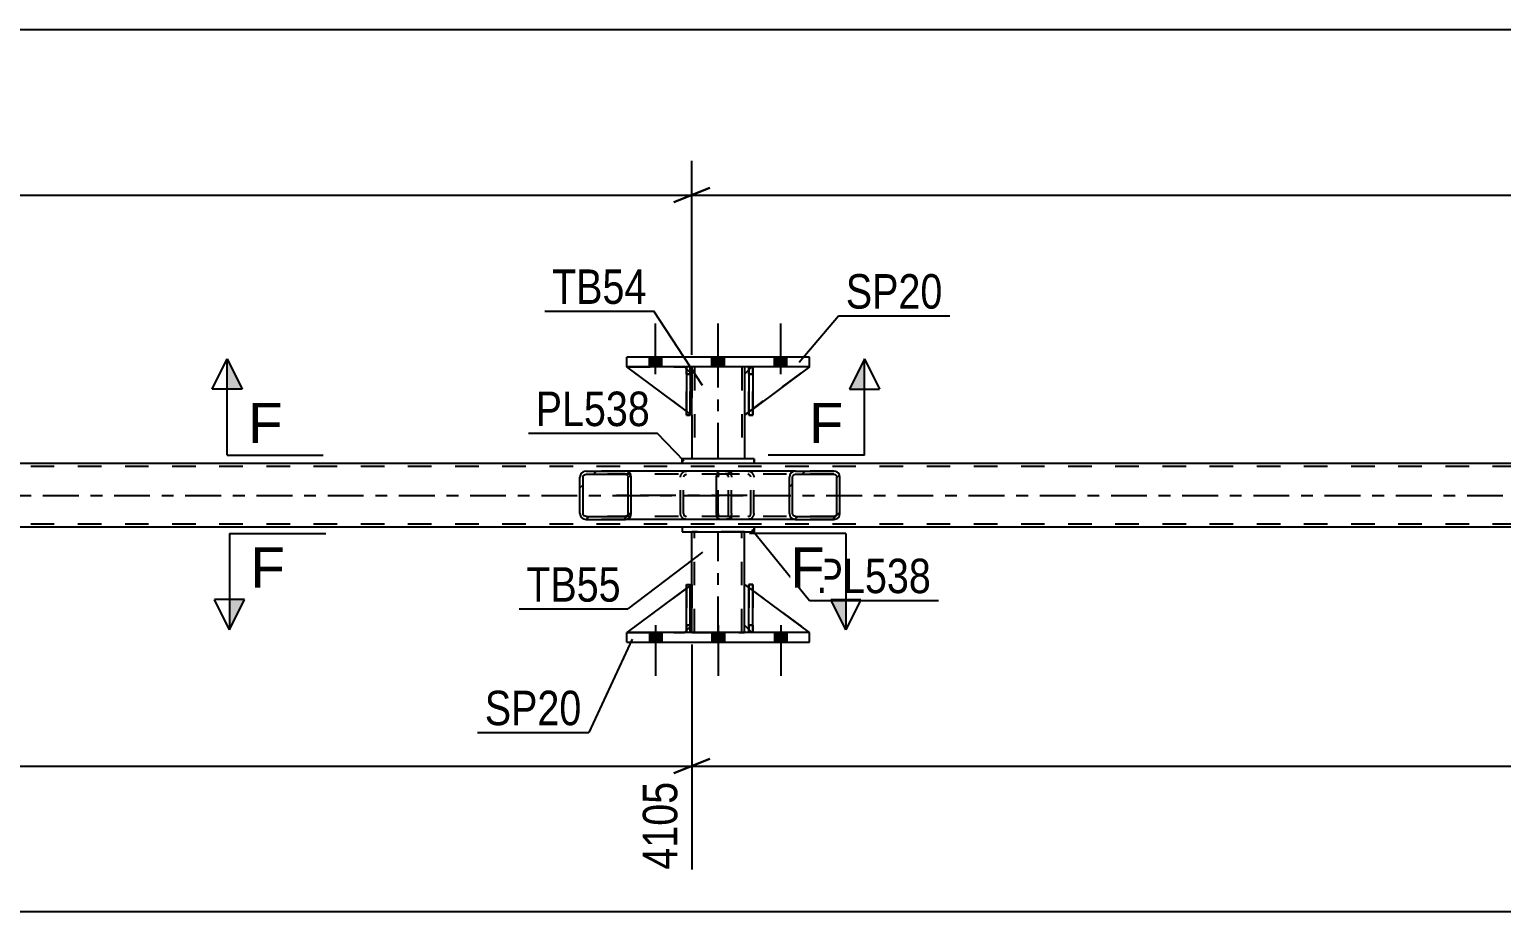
# Model space of a CAD drawing. Header units: millimetres. Extents: x 0 to 1775, y 0 to 560.
# Drawn here: x 1194.7 to 1317.1, y 156.7 to 230 of the extents above; entities that cross this region are included whole.
import ezdxf

# ---------------------------------------------------------------- set-up
doc = ezdxf.new("R2010")
doc.units = ezdxf.units.MM
doc.linetypes.add('DXK_LINE_DOT2', pattern=[3.9198, 1.9599, -1.9599])
doc.linetypes.add('DXK_LINE_DOT3', pattern=[5.9187, 2.979, -0.9799, 0.9799, -0.9799])
doc.styles.add('Arial', font='ARIAL.TTF', dxfattribs={"height": 0.2})
doc.styles.add('Arial Narrow', font='ARIALN.TTF', dxfattribs={"height": 0.2})

# ---------------------------------------------------------------- blocks, each defined once
blk = doc.blocks.new('Part-814185304-5487 - 5262')
at = {"color": 2, "linetype": 'Continuous'}
for p, q in [((1249.62, 201.94), (1249.3, 201.94)), ((1249.3, 201.94), (1249.3, 197.94)), ((1249.62, 201.94), (1249.62, 201.94)), ((1249.62, 201.94), (1249.62, 197.94)), ((1249.62, 197.94), (1249.3, 197.94))]:
    blk.add_line(p, q, dxfattribs=at)
at = {"color": 7, "linetype": 'DXK_LINE_DOT2'}
for p, q in [((1249.3, 201.34), (1249.3, 201.94)), ((1249.62, 201.34), (1249.62, 201.94)), ((1249.62, 201.94), (1249.62, 201.94)), ((1249.62, 201.34), (1249.3, 201.34)), ((1249.3, 201.34), (1249.3, 197.94)), ((1249.62, 197.94), (1249.62, 201.34))]:
    blk.add_line(p, q, dxfattribs=at)
blk = doc.blocks.new('Part-814185304-5306 - 5262')
at = {"color": 7, "linetype": 'DXK_LINE_DOT2'}
for p, q in [((1254.14, 180.46), (1254.14, 183.86)), ((1254.14, 183.86), (1259.54, 179.86)), ((1254.74, 179.86), (1254.14, 180.46)), ((1259.54, 179.86), (1254.74, 179.86))]:
    blk.add_line(p, q, dxfattribs=at)
blk = doc.blocks.new('Part-814185304-5307 - 5262')
at = {"color": 2, "linetype": 'Continuous'}
for p, q in [((1254.14, 180.46), (1254.14, 183.86)), ((1254.5, 183.6), (1254.14, 183.86)), ((1259.54, 179.86), (1254.82, 183.36)), ((1254.5, 180.11), (1254.14, 180.46))]:
    blk.add_line(p, q, dxfattribs=at)
at = {"color": 7, "linetype": 'DXK_LINE_DOT2'}
for p, q in [((1254.82, 183.36), (1254.5, 183.6)), ((1254.74, 179.86), (1254.5, 180.11)), ((1259.54, 179.86), (1254.74, 179.86)), ((1259.54, 179.86), (1259.54, 179.86)), ((1259.54, 179.86), (1259.54, 179.86))]:
    blk.add_line(p, q, dxfattribs=at)
blk = doc.blocks.new('Part-814185304-5346 - 5262')
at = {"color": 2, "linetype": 'Continuous'}
for p, q in [((1248.94, 188.62), (1248.94, 188.22)), ((1254.94, 188.62), (1248.94, 188.62)), ((1254.94, 188.62), (1254.94, 188.22)), ((1254.94, 188.62), (1254.94, 188.62)), ((1248.94, 188.22), (1254.94, 188.22)), ((1254.94, 188.22), (1254.94, 188.22))]:
    blk.add_line(p, q, dxfattribs=at)
at = {"color": 7, "linetype": 'DXK_LINE_DOT2'}
for p, q in [((1248.94, 188.62), (1248.94, 188.22)), ((1254.94, 188.22), (1254.94, 188.62)), ((1254.94, 188.62), (1254.94, 188.62)), ((1254.94, 188.22), (1254.94, 188.22))]:
    blk.add_line(p, q, dxfattribs=at)
blk = doc.blocks.new('Part-814185304-5351 - 5262')
at = {"color": 2, "linetype": 'Continuous'}
for p, q in [((1249.74, 183.86), (1249.74, 188.22)), ((1254.14, 183.86), (1254.14, 188.22)), ((1249.74, 179.86), (1249.74, 180.46)), ((1254.14, 179.86), (1254.14, 180.46))]:
    blk.add_line(p, q, dxfattribs=at)
at = {"color": 7, "linetype": 'DXK_LINE_DOT2'}
for p, q in [((1254.14, 188.22), (1249.74, 188.22)), ((1249.98, 179.86), (1249.98, 188.22)), ((1253.9, 179.86), (1253.9, 188.22)), ((1249.74, 180.46), (1249.74, 183.86)), ((1254.14, 180.46), (1254.14, 183.86)), ((1249.74, 179.86), (1254.14, 179.86))]:
    blk.add_line(p, q, dxfattribs=at)
at = {"color": 7, "linetype": 'DXK_LINE_DOT3'}
blk.add_line((1251.94, 179.86), (1251.94, 188.22), dxfattribs=at)
blk = doc.blocks.new('Part-814185304-5356 - 5262')
at = {"color": 2, "linetype": 'Continuous'}
for p, q in [((1244.34, 201.94), (1244.34, 202.74)), ((1259.54, 202.74), (1244.34, 202.74)), ((1259.54, 201.94), (1244.34, 201.94)), ((1259.54, 201.94), (1259.54, 202.74))]:
    blk.add_line(p, q, dxfattribs=at)
at = {"color": 7, "linetype": 'DXK_LINE_DOT2'}
for p, q in [((1244.34, 201.94), (1244.34, 202.74)), ((1259.54, 201.94), (1259.54, 202.74))]:
    blk.add_line(p, q, dxfattribs=at)
blk = doc.blocks.new('Part-814185304-5482 - 5262')
at = {"color": 2, "linetype": 'Continuous'}
for p, q in [((1254.5, 179.86), (1254.5, 183.86)), ((1254.5, 183.86), (1254.82, 183.86)), ((1254.82, 179.86), (1254.82, 183.86)), ((1254.5, 179.86), (1254.5, 179.86)), ((1254.82, 179.86), (1254.5, 179.86))]:
    blk.add_line(p, q, dxfattribs=at)
at = {"color": 7, "linetype": 'DXK_LINE_DOT2'}
for p, q in [((1254.5, 183.86), (1254.5, 180.46)), ((1254.82, 180.46), (1254.82, 183.86)), ((1254.5, 180.46), (1254.5, 179.86)), ((1254.5, 180.46), (1254.82, 180.46)), ((1254.82, 179.86), (1254.82, 180.46)), ((1254.82, 179.86), (1254.82, 179.86))]:
    blk.add_line(p, q, dxfattribs=at)
blk = doc.blocks.new('Part-814185304-5361 - 5262')
at = {"color": 2, "linetype": 'Continuous'}
for p, q in [((1244.34, 179.06), (1244.34, 179.86)), ((1259.54, 179.86), (1244.34, 179.86)), ((1244.34, 179.06), (1259.54, 179.06)), ((1259.54, 179.06), (1259.54, 179.86))]:
    blk.add_line(p, q, dxfattribs=at)
at = {"color": 7, "linetype": 'DXK_LINE_DOT2'}
for p, q in [((1244.34, 179.06), (1244.34, 179.86)), ((1259.54, 179.06), (1259.54, 179.86))]:
    blk.add_line(p, q, dxfattribs=at)
blk = doc.blocks.new('Part-814185304-5363 - 5262')
at = {"color": 7, "linetype": 'DXK_LINE_DOT2'}
for p, q in [((1254.74, 201.94), (1254.5, 201.7)), ((1259.54, 201.94), (1254.74, 201.94)), ((1254.82, 198.44), (1254.5, 198.2))]:
    blk.add_line(p, q, dxfattribs=at)
at = {"color": 2, "linetype": 'Continuous'}
for p, q in [((1259.54, 201.94), (1254.82, 198.44)), ((1254.5, 201.7), (1254.14, 201.34)), ((1254.14, 201.34), (1254.14, 197.94)), ((1254.5, 198.2), (1254.14, 197.94))]:
    blk.add_line(p, q, dxfattribs=at)
blk = doc.blocks.new('Part-814185304-5364 - 5262')
at = {"color": 7, "linetype": 'DXK_LINE_DOT2'}
for p, q in [((1249.3, 183.86), (1249.62, 183.86)), ((1249.3, 180.46), (1249.3, 183.86)), ((1249.3, 183.86), (1249.3, 179.86)), ((1249.62, 183.86), (1249.62, 180.46)), ((1249.62, 179.86), (1249.62, 183.77)), ((1249.62, 180.46), (1249.3, 180.46)), ((1249.3, 179.86), (1249.3, 180.46)), ((1249.62, 180.46), (1249.62, 179.86)), ((1249.62, 179.86), (1249.3, 179.86)), ((1249.62, 179.86), (1249.62, 179.86))]:
    blk.add_line(p, q, dxfattribs=at)
blk = doc.blocks.new('Part-814185304-5366 - 5262')
at = {"color": 2, "linetype": 'Continuous'}
for p, q in [((1249.3, 179.86), (1249.3, 183.86)), ((1249.3, 183.86), (1249.62, 183.86)), ((1249.62, 179.86), (1249.62, 183.86)), ((1249.3, 179.86), (1249.3, 179.86)), ((1249.62, 179.86), (1249.3, 179.86))]:
    blk.add_line(p, q, dxfattribs=at)
at = {"color": 7, "linetype": 'DXK_LINE_DOT2'}
for p, q in [((1249.3, 183.86), (1249.3, 180.46)), ((1249.62, 180.46), (1249.62, 183.86)), ((1249.3, 180.46), (1249.3, 179.86)), ((1249.3, 180.46), (1249.62, 180.46)), ((1249.62, 179.86), (1249.62, 180.46)), ((1249.62, 179.86), (1249.62, 179.86))]:
    blk.add_line(p, q, dxfattribs=at)
blk = doc.blocks.new('Part-814185304-5367 - 5262')
at = {"color": 7, "linetype": 'DXK_LINE_DOT2'}
for p, q in [((1249.74, 183.86), (1244.34, 179.86)), ((1249.74, 180.46), (1249.74, 183.86)), ((1249.74, 183.86), (1249.74, 180.46)), ((1249.14, 179.86), (1249.74, 180.46)), ((1249.74, 180.46), (1249.14, 179.86)), ((1249.74, 180.46), (1249.74, 180.46)), ((1244.34, 179.86), (1249.14, 179.86))]:
    blk.add_line(p, q, dxfattribs=at)
blk = doc.blocks.new('Part-814185304-5368 - 5262')
at = {"color": 7, "linetype": 'DXK_LINE_DOT2'}
for p, q in [((1249.62, 183.77), (1249.3, 183.53)), ((1249.74, 180.46), (1249.74, 183.86)), ((1249.74, 180.46), (1249.14, 179.86)), ((1249.62, 180.34), (1249.3, 180.02)), ((1244.34, 179.86), (1249.14, 179.86))]:
    blk.add_line(p, q, dxfattribs=at)
at = {"color": 2, "linetype": 'Continuous'}
for p, q in [((1249.74, 183.86), (1249.62, 183.77)), ((1249.74, 180.46), (1249.74, 183.86)), ((1249.3, 183.53), (1244.34, 179.86)), ((1249.3, 180.02), (1249.14, 179.86)), ((1249.74, 180.46), (1249.62, 180.34)), ((1249.74, 180.46), (1249.74, 180.46))]:
    blk.add_line(p, q, dxfattribs=at)
blk = doc.blocks.new('Part-814185304-5490 - 5262')
at = {"color": 7, "linetype": 'DXK_LINE_DOT2'}
for p, q in [((1254.74, 201.94), (1254.14, 201.34)), ((1254.14, 197.94), (1259.54, 201.94)), ((1259.54, 201.94), (1254.74, 201.94)), ((1254.14, 201.34), (1254.14, 197.94))]:
    blk.add_line(p, q, dxfattribs=at)
blk = doc.blocks.new('Part-814185304-5369 - 5262')
at = {"color": 7, "linetype": 'DXK_LINE_DOT2'}
for p, q in [((1249.3, 201.34), (1249.3, 201.94)), ((1249.3, 201.94), (1249.3, 201.94)), ((1249.3, 201.94), (1249.3, 197.94)), ((1249.62, 201.94), (1249.3, 201.94)), ((1249.62, 201.34), (1249.62, 201.94)), ((1249.62, 197.94), (1249.62, 201.94)), ((1249.3, 197.94), (1249.3, 201.34)), ((1249.3, 201.34), (1249.62, 201.34)), ((1249.62, 201.34), (1249.62, 197.94)), ((1249.3, 197.94), (1249.62, 197.94))]:
    blk.add_line(p, q, dxfattribs=at)
blk = doc.blocks.new('Part-814185304-5488 - 5262')
at = {"color": 7, "linetype": 'DXK_LINE_DOT2'}
for p, q in [((1249.74, 197.94), (1244.34, 201.94)), ((1244.34, 201.94), (1249.14, 201.94)), ((1249.14, 201.94), (1249.74, 201.34)), ((1249.74, 201.34), (1249.14, 201.94)), ((1249.74, 201.34), (1249.74, 197.94)), ((1249.74, 201.34), (1249.74, 201.34)), ((1249.74, 201.34), (1249.74, 197.94))]:
    blk.add_line(p, q, dxfattribs=at)
blk = doc.blocks.new('Part-814185304-5375 - 5262')
at = {"color": 2, "linetype": 'Continuous'}
for p, q in [((1249.74, 201.94), (1249.74, 201.34)), ((1254.14, 201.94), (1254.14, 201.34)), ((1249.74, 197.94), (1249.74, 194.3)), ((1254.14, 197.94), (1254.14, 194.3))]:
    blk.add_line(p, q, dxfattribs=at)
at = {"color": 7, "linetype": 'DXK_LINE_DOT2'}
for p, q in [((1254.14, 201.94), (1249.74, 201.94)), ((1249.98, 201.94), (1249.98, 194.3)), ((1253.9, 201.94), (1253.9, 194.3)), ((1249.74, 201.34), (1249.74, 197.94)), ((1254.14, 201.34), (1254.14, 197.94)), ((1254.14, 194.3), (1249.74, 194.3))]:
    blk.add_line(p, q, dxfattribs=at)
at = {"color": 7, "linetype": 'DXK_LINE_DOT3'}
blk.add_line((1251.94, 194.3), (1251.94, 201.94), dxfattribs=at)
blk = doc.blocks.new('Part-814185304-5395 - 5262')
at = {"color": 7, "linetype": 'DXK_LINE_DOT2'}
for p, q in [((1254.5, 201.34), (1254.5, 201.94)), ((1254.5, 201.94), (1254.5, 201.94)), ((1254.5, 201.94), (1254.5, 197.94)), ((1254.82, 201.94), (1254.5, 201.94)), ((1254.82, 201.34), (1254.82, 201.94)), ((1254.82, 197.94), (1254.82, 201.94)), ((1254.5, 197.94), (1254.5, 201.34)), ((1254.5, 201.34), (1254.82, 201.34)), ((1254.82, 201.34), (1254.82, 197.94)), ((1254.5, 197.94), (1254.82, 197.94))]:
    blk.add_line(p, q, dxfattribs=at)
blk = doc.blocks.new('Bolt-814185304-5429 - 5262')
at = {"linetype": 'Continuous'}
for points in [[(1247.26, 179.86), (1246.22, 179.86), (1246.22, 179.06), (1247.26, 179.06)], [(1247.26, 179.86), (1246.22, 179.86), (1246.22, 179.06), (1247.26, 179.06)], [(1247.26, 179.86), (1246.22, 179.86), (1246.22, 179.06), (1247.26, 179.06)], [(1252.46, 179.86), (1251.42, 179.86), (1251.42, 179.06), (1252.46, 179.06)], [(1252.46, 179.86), (1251.42, 179.86), (1251.42, 179.06), (1252.46, 179.06)], [(1257.66, 179.86), (1256.62, 179.86), (1256.62, 179.06), (1257.66, 179.06)], [(1257.66, 179.86), (1256.62, 179.86), (1256.62, 179.06), (1257.66, 179.06)], [(1257.66, 179.86), (1256.62, 179.86), (1256.62, 179.06), (1257.66, 179.06)]]:
    blk.add_hatch(color=1, dxfattribs=at).paths.add_polyline_path(points)
at = {"color": 1, "linetype": 'Continuous'}
for p, q in [((1246.74, 180.46), (1246.74, 176.26)), ((1246.74, 180.46), (1246.74, 176.26)), ((1246.74, 180.46), (1246.74, 176.26)), ((1251.94, 180.46), (1251.94, 176.26)), ((1251.94, 180.46), (1251.94, 176.26)), ((1257.14, 180.46), (1257.14, 176.26)), ((1257.14, 180.46), (1257.14, 176.26)), ((1257.14, 180.46), (1257.14, 176.26)), ((1246.22, 179.86), (1246.22, 179.06)), ((1246.22, 179.86), (1246.22, 179.06)), ((1246.22, 179.86), (1246.22, 179.06)), ((1247.26, 179.86), (1247.26, 179.06)), ((1247.26, 179.86), (1247.26, 179.06)), ((1247.26, 179.86), (1247.26, 179.06)), ((1251.42, 179.86), (1251.42, 179.06)), ((1251.42, 179.86), (1251.42, 179.06)), ((1252.46, 179.86), (1252.46, 179.06)), ((1252.46, 179.86), (1252.46, 179.06)), ((1256.62, 179.86), (1256.62, 179.06)), ((1256.62, 179.86), (1256.62, 179.06)), ((1256.62, 179.86), (1256.62, 179.06)), ((1257.66, 179.86), (1257.66, 179.06)), ((1257.66, 179.86), (1257.66, 179.06)), ((1257.66, 179.86), (1257.66, 179.06))]:
    blk.add_line(p, q, dxfattribs=at)
blk = doc.blocks.new('Bolt-814185304-5430 - 5262')
at = {"linetype": 'Continuous'}
for points in [[(1246.22, 201.94), (1247.26, 201.94), (1247.26, 202.74), (1246.22, 202.74)], [(1246.22, 201.94), (1247.26, 201.94), (1247.26, 202.74), (1246.22, 202.74)], [(1246.22, 201.94), (1247.26, 201.94), (1247.26, 202.74), (1246.22, 202.74)], [(1251.42, 201.94), (1252.46, 201.94), (1252.46, 202.74), (1251.42, 202.74)], [(1251.42, 201.94), (1252.46, 201.94), (1252.46, 202.74), (1251.42, 202.74)], [(1256.62, 201.94), (1257.66, 201.94), (1257.66, 202.74), (1256.62, 202.74)], [(1256.62, 201.94), (1257.66, 201.94), (1257.66, 202.74), (1256.62, 202.74)], [(1256.62, 201.94), (1257.66, 201.94), (1257.66, 202.74), (1256.62, 202.74)]]:
    blk.add_hatch(color=1, dxfattribs=at).paths.add_polyline_path(points)
at = {"color": 1, "linetype": 'Continuous'}
for p, q in [((1246.74, 201.34), (1246.74, 205.54)), ((1246.74, 201.34), (1246.74, 205.54)), ((1246.74, 201.34), (1246.74, 205.54)), ((1251.94, 201.34), (1251.94, 205.54)), ((1251.94, 201.34), (1251.94, 205.54)), ((1257.14, 201.34), (1257.14, 205.54)), ((1257.14, 201.34), (1257.14, 205.54)), ((1257.14, 201.34), (1257.14, 205.54)), ((1246.22, 201.94), (1246.22, 202.74)), ((1246.22, 201.94), (1246.22, 202.74)), ((1246.22, 201.94), (1246.22, 202.74)), ((1247.26, 201.94), (1247.26, 202.74)), ((1247.26, 201.94), (1247.26, 202.74)), ((1247.26, 201.94), (1247.26, 202.74)), ((1251.42, 201.94), (1251.42, 202.74)), ((1251.42, 201.94), (1251.42, 202.74)), ((1252.46, 201.94), (1252.46, 202.74)), ((1252.46, 201.94), (1252.46, 202.74)), ((1256.62, 201.94), (1256.62, 202.74)), ((1256.62, 201.94), (1256.62, 202.74)), ((1256.62, 201.94), (1256.62, 202.74)), ((1257.66, 201.94), (1257.66, 202.74)), ((1257.66, 201.94), (1257.66, 202.74)), ((1257.66, 201.94), (1257.66, 202.74))]:
    blk.add_line(p, q, dxfattribs=at)
blk = doc.blocks.new('Part-814185304-5437 - 5262')
at = {"color": 2, "linetype": 'Continuous'}
for p, q in [((1254.82, 201.94), (1254.5, 201.94)), ((1254.5, 201.94), (1254.5, 197.94)), ((1254.82, 201.94), (1254.82, 201.94)), ((1254.82, 201.94), (1254.82, 197.94)), ((1254.82, 197.94), (1254.5, 197.94))]:
    blk.add_line(p, q, dxfattribs=at)
at = {"color": 7, "linetype": 'DXK_LINE_DOT2'}
for p, q in [((1254.5, 201.34), (1254.5, 201.94)), ((1254.82, 201.34), (1254.82, 201.94)), ((1254.82, 201.94), (1254.82, 201.94)), ((1254.82, 201.34), (1254.5, 201.34)), ((1254.5, 201.34), (1254.5, 197.94)), ((1254.82, 197.94), (1254.82, 201.34))]:
    blk.add_line(p, q, dxfattribs=at)
blk = doc.blocks.new('Part-814185304-5448 - 5262')
at = {"color": 2, "linetype": 'Continuous'}
for p, q in [((1254.94, 194.3), (1248.94, 194.3)), ((1248.94, 193.9), (1248.94, 194.3)), ((1248.94, 194.3), (1248.94, 194.3)), ((1254.94, 193.9), (1248.94, 193.9)), ((1248.94, 193.9), (1248.94, 193.9)), ((1254.94, 194.3), (1254.94, 193.9)), ((1254.94, 194.3), (1254.94, 194.3)), ((1254.94, 193.9), (1254.94, 193.9))]:
    blk.add_line(p, q, dxfattribs=at)
at = {"color": 7, "linetype": 'DXK_LINE_DOT2'}
for p, q in [((1254.94, 194.3), (1248.94, 194.3)), ((1248.94, 194.3), (1248.94, 193.9)), ((1254.94, 193.9), (1248.94, 193.9)), ((1254.94, 193.9), (1254.94, 194.3))]:
    blk.add_line(p, q, dxfattribs=at)
blk = doc.blocks.new('Part-814185304-5479 - 5262')
at = {"color": 2, "linetype": 'Continuous'}
for p, q in [((1248.94, 193.9), (1112.95, 193.9)), ((1419.21, 193.9), (1254.94, 193.9)), ((1248.94, 188.62), (1112.95, 188.62)), ((1419.21, 188.62), (1254.94, 188.62))]:
    blk.add_line(p, q, dxfattribs=at)
at = {"color": 7, "linetype": 'DXK_LINE_DOT2'}
for p, q in [((1686.73, 193.66), (1112.95, 193.66)), ((1254.94, 193.9), (1248.94, 193.9)), ((1686.73, 188.86), (1112.95, 188.86)), ((1254.94, 188.62), (1248.94, 188.62))]:
    blk.add_line(p, q, dxfattribs=at)
at = {"color": 7, "linetype": 'DXK_LINE_DOT3'}
blk.add_line((1112.95, 191.26), (1686.73, 191.26), dxfattribs=at)
blk = doc.blocks.new('Part-814185304-5484 - 5262')
at = {"color": 7, "linetype": 'DXK_LINE_DOT2'}
for p, q in [((1254.82, 183.86), (1254.5, 183.86)), ((1254.5, 180.46), (1254.5, 183.86)), ((1254.5, 183.86), (1254.5, 179.86)), ((1254.82, 183.86), (1254.82, 180.46)), ((1254.82, 179.86), (1254.82, 183.86)), ((1254.82, 180.46), (1254.5, 180.46)), ((1254.5, 179.86), (1254.5, 180.46)), ((1254.82, 180.46), (1254.82, 179.86)), ((1254.82, 179.86), (1254.5, 179.86)), ((1254.82, 179.86), (1254.82, 179.86))]:
    blk.add_line(p, q, dxfattribs=at)
blk = doc.blocks.new('Part-814185304-5489 - 5262')
at = {"color": 2, "linetype": 'Continuous'}
for p, q in [((1249.3, 198.27), (1244.34, 201.94)), ((1249.3, 201.79), (1249.14, 201.94)), ((1249.74, 201.34), (1249.62, 201.47)), ((1249.74, 201.34), (1249.74, 201.34)), ((1249.74, 197.94), (1249.74, 201.34)), ((1249.62, 198.04), (1249.74, 197.94)), ((1249.74, 197.94), (1249.74, 197.94))]:
    blk.add_line(p, q, dxfattribs=at)
at = {"color": 7, "linetype": 'DXK_LINE_DOT2'}
for p, q in [((1249.14, 201.94), (1244.34, 201.94)), ((1249.14, 201.94), (1249.74, 201.34)), ((1249.62, 201.47), (1249.3, 201.79)), ((1249.74, 201.34), (1249.74, 197.94)), ((1249.62, 198.04), (1249.3, 198.27))]:
    blk.add_line(p, q, dxfattribs=at)
blk = doc.blocks.new('Part-814185304-5493 - 5262')
at = {"linetype": 'Continuous'}
h = blk.add_hatch(dxfattribs=at)
h.set_pattern_fill('', scale=0.7, style=0, pattern_type=0)
h.set_pattern_definition([(45, (1244.6718, 192.9664), (-1.57154, 1.57154), [])])
h.paths.add_polyline_path([(1244.71, 192.78), (1244.67, 192.97), (1244.56, 193.12), (1244.4, 193.23), (1244.2, 193.26), (1240.96, 193.26), (1240.77, 193.23), (1240.6, 193.12), (1240.49, 192.97), (1240.45, 192.78), (1240.45, 189.74), (1240.49, 189.56), (1240.6, 189.4), (1240.77, 189.3), (1240.96, 189.26), (1244.2, 189.26), (1244.4, 189.3), (1244.56, 189.4), (1244.67, 189.56), (1244.71, 189.74)])
h.paths.add_polyline_path([(1244.44, 189.65), (1244.38, 189.57), (1244.3, 189.52), (1244.2, 189.5), (1240.96, 189.5), (1240.87, 189.52), (1240.78, 189.57), (1240.73, 189.65), (1240.71, 189.74), (1240.71, 192.78), (1240.73, 192.87), (1240.78, 192.95), (1240.87, 193), (1240.96, 193.02), (1244.2, 193.02), (1244.3, 193), (1244.38, 192.95), (1244.44, 192.87), (1244.46, 192.78), (1244.46, 189.74)])
at = {"color": 2, "linetype": 'Continuous'}
for p, q in [((1240.49, 192.97), (1240.45, 192.78)), ((1240.45, 189.74), (1240.45, 192.78)), ((1240.71, 192.78), (1240.73, 192.87)), ((1240.71, 189.74), (1240.71, 192.78)), ((1240.73, 192.87), (1240.78, 192.95)), ((1240.96, 193.26), (1240.77, 193.23)), ((1240.78, 192.95), (1240.87, 193)), ((1240.87, 193), (1240.96, 193.02)), ((1240.96, 193.26), (1244.2, 193.26)), ((1240.96, 193.02), (1244.2, 193.02)), ((1252.07, 193.26), (1244.2, 193.26)), ((1244.4, 193.23), (1244.2, 193.26)), ((1244.2, 193.02), (1244.3, 193)), ((1244.3, 193), (1244.38, 192.95)), ((1244.38, 192.95), (1244.44, 192.87)), ((1244.44, 192.87), (1244.46, 192.78)), ((1244.46, 189.74), (1244.46, 192.78)), ((1244.71, 192.78), (1244.67, 192.97)), ((1244.71, 189.74), (1244.71, 192.78)), ((1240.45, 189.74), (1240.49, 189.56)), ((1240.73, 189.65), (1240.71, 189.74)), ((1244.46, 189.74), (1244.44, 189.65)), ((1244.67, 189.56), (1244.71, 189.74)), ((1240.78, 189.57), (1240.73, 189.65)), ((1240.77, 189.3), (1240.96, 189.26)), ((1240.87, 189.52), (1240.78, 189.57)), ((1240.96, 189.5), (1240.87, 189.52)), ((1240.96, 189.5), (1244.2, 189.5)), ((1240.96, 189.26), (1244.2, 189.26)), ((1244.3, 189.52), (1244.2, 189.5)), ((1244.2, 189.26), (1244.4, 189.3)), ((1252.07, 189.26), (1244.2, 189.26)), ((1244.38, 189.57), (1244.3, 189.52)), ((1244.44, 189.65), (1244.38, 189.57))]:
    blk.add_line(p, q, dxfattribs=at)
at = {"color": 7, "linetype": 'DXK_LINE_DOT2'}
for p, q in [((1244.2, 193.26), (1240.96, 193.26)), ((1252.55, 193.02), (1240.96, 193.02)), ((1248.8, 192.78), (1248.84, 192.97)), ((1248.8, 189.74), (1248.8, 192.78)), ((1249.08, 192.87), (1249.06, 192.78)), ((1249.06, 189.74), (1249.06, 192.78)), ((1249.13, 192.95), (1249.08, 192.87)), ((1249.12, 193.23), (1249.31, 193.26)), ((1249.13, 192.95), (1249.16, 192.97)), ((1249.16, 192.97), (1249.22, 193)), ((1249.22, 193), (1249.31, 193.02)), ((1252.55, 193.26), (1252.07, 193.26)), ((1252.55, 193.26), (1252.74, 193.23)), ((1252.65, 193), (1252.55, 193.02)), ((1252.73, 192.95), (1252.65, 193)), ((1252.79, 192.87), (1252.73, 192.95)), ((1252.8, 192.78), (1252.79, 192.87)), ((1252.8, 189.74), (1252.8, 192.78)), ((1253.02, 192.97), (1253.06, 192.78)), ((1253.06, 189.74), (1253.06, 192.78)), ((1248.84, 189.56), (1248.8, 189.74)), ((1249.06, 189.74), (1249.08, 189.65)), ((1252.79, 189.65), (1252.8, 189.74)), ((1253.06, 189.74), (1253.02, 189.56)), ((1252.55, 189.5), (1240.96, 189.5)), ((1244.2, 189.26), (1240.96, 189.26)), ((1249.08, 189.65), (1249.13, 189.57)), ((1249.31, 189.26), (1249.12, 189.3)), ((1249.13, 189.57), (1249.16, 189.56)), ((1249.16, 189.56), (1249.22, 189.52)), ((1249.22, 189.52), (1249.31, 189.5)), ((1252.55, 189.26), (1252.07, 189.26)), ((1252.55, 189.5), (1252.65, 189.52)), ((1252.74, 189.3), (1252.55, 189.26)), ((1252.65, 189.52), (1252.73, 189.57)), ((1252.73, 189.57), (1252.79, 189.65))]:
    blk.add_line(p, q, dxfattribs=at)
at = {"color": 7, "linetype": 'DXK_LINE_DOT3'}
blk.add_line((1254.35, 191.26), (1242.58, 191.26), dxfattribs=at)
at = {"color": 2, "linetype": 'Continuous'}
for centre, start, end in [((1240.95, 192.76), 110.7583, 155.68), ((1244.22, 192.76), 24.32, 69.2417), ((1240.95, 189.76), 204.32, 249.2417), ((1244.22, 189.76), 290.7583, 335.68)]:
    blk.add_arc(centre, 0.496, start, end, dxfattribs=at)
at = {"color": 7, "linetype": 'DXK_LINE_DOT2'}
for centre, start, end in [((1249.29, 192.76), 110.7583, 155.68), ((1252.57, 192.76), 24.32, 69.2417), ((1249.29, 189.76), 204.32, 249.2417), ((1252.57, 189.76), 290.7583, 335.68)]:
    blk.add_arc(centre, 0.496, start, end, dxfattribs=at)
blk = doc.blocks.new('Part-814185304-5494 - 5262')
at = {"linetype": 'Continuous'}
h = blk.add_hatch(dxfattribs=at)
h.set_pattern_fill('', scale=0.7, style=0, pattern_type=0)
h.set_pattern_definition([(45, (1262.0167, 192.9664), (-1.57154, 1.57154), [])])
h.paths.add_polyline_path([(1262.05, 192.78), (1262.02, 192.97), (1261.91, 193.12), (1261.74, 193.23), (1261.55, 193.26), (1258.37, 193.26), (1258.18, 193.23), (1258.01, 193.12), (1257.9, 192.97), (1257.87, 192.78), (1257.87, 189.74), (1257.9, 189.56), (1258.01, 189.4), (1258.18, 189.3), (1258.37, 189.26), (1261.55, 189.26), (1261.74, 189.3), (1261.91, 189.4), (1262.02, 189.56), (1262.05, 189.74)])
h.paths.add_polyline_path([(1261.78, 189.65), (1261.73, 189.57), (1261.65, 189.52), (1261.55, 189.5), (1258.37, 189.5), (1258.27, 189.52), (1258.19, 189.57), (1258.14, 189.65), (1258.12, 189.74), (1258.12, 192.78), (1258.14, 192.87), (1258.19, 192.95), (1258.27, 193), (1258.37, 193.02), (1261.55, 193.02), (1261.65, 193), (1261.73, 192.95), (1261.78, 192.87), (1261.8, 192.78), (1261.8, 189.74)])
at = {"color": 2, "linetype": 'Continuous'}
for p, q in [((1251.8, 192.78), (1251.82, 192.97)), ((1251.8, 189.74), (1251.8, 192.78)), ((1251.82, 192.97), (1251.88, 193.12)), ((1251.88, 193.12), (1251.96, 193.23)), ((1251.96, 193.23), (1252.07, 193.26)), ((1258.37, 193.26), (1252.07, 193.26)), ((1257.9, 192.97), (1257.87, 192.78)), ((1257.87, 189.74), (1257.87, 192.78)), ((1258.12, 192.78), (1258.14, 192.87)), ((1258.12, 189.74), (1258.12, 192.78)), ((1258.14, 192.87), (1258.19, 192.95)), ((1258.37, 193.26), (1258.18, 193.23)), ((1258.19, 192.95), (1258.27, 193)), ((1258.27, 193), (1258.37, 193.02)), ((1258.37, 193.26), (1261.55, 193.26)), ((1258.37, 193.02), (1261.55, 193.02)), ((1261.74, 193.23), (1261.55, 193.26)), ((1261.55, 193.02), (1261.65, 193)), ((1261.65, 193), (1261.73, 192.95)), ((1261.73, 192.95), (1261.78, 192.87)), ((1261.78, 192.87), (1261.8, 192.78)), ((1261.8, 189.74), (1261.8, 192.78)), ((1262.05, 192.78), (1262.02, 192.97)), ((1262.05, 189.74), (1262.05, 192.78)), ((1251.82, 189.56), (1251.8, 189.74)), ((1257.87, 189.74), (1257.9, 189.56)), ((1258.14, 189.65), (1258.12, 189.74)), ((1261.8, 189.74), (1261.78, 189.65)), ((1262.02, 189.56), (1262.05, 189.74)), ((1251.88, 189.4), (1251.82, 189.56)), ((1251.96, 189.3), (1251.88, 189.4)), ((1252.07, 189.26), (1251.96, 189.3)), ((1258.37, 189.26), (1252.07, 189.26)), ((1258.19, 189.57), (1258.14, 189.65)), ((1258.18, 189.3), (1258.37, 189.26)), ((1258.27, 189.52), (1258.19, 189.57)), ((1258.37, 189.5), (1258.27, 189.52)), ((1258.37, 189.5), (1261.55, 189.5)), ((1258.37, 189.26), (1261.55, 189.26)), ((1261.65, 189.52), (1261.55, 189.5)), ((1261.55, 189.26), (1261.74, 189.3)), ((1261.73, 189.57), (1261.65, 189.52)), ((1261.78, 189.65), (1261.73, 189.57))]:
    blk.add_line(p, q, dxfattribs=at)
at = {"color": 7, "linetype": 'DXK_LINE_DOT2'}
for p, q in [((1251.94, 192.87), (1251.93, 192.78)), ((1251.93, 189.74), (1251.93, 192.78)), ((1251.97, 192.95), (1251.94, 192.87)), ((1252.02, 193), (1251.97, 192.95)), ((1252.07, 193.02), (1252.02, 193)), ((1261.55, 193.02), (1252.07, 193.02)), ((1253.06, 193.02), (1253.06, 193.26)), ((1254.4, 193.26), (1254.59, 193.23)), ((1254.5, 193), (1254.4, 193.02)), ((1254.58, 192.95), (1254.5, 193)), ((1254.63, 192.87), (1254.58, 192.95)), ((1254.65, 192.78), (1254.63, 192.87)), ((1254.65, 189.74), (1254.65, 192.78)), ((1254.87, 192.97), (1254.9, 192.78)), ((1254.9, 189.74), (1254.9, 192.78)), ((1261.55, 193.26), (1258.37, 193.26)), ((1251.93, 189.74), (1251.94, 189.65)), ((1254.63, 189.65), (1254.65, 189.74)), ((1254.9, 189.74), (1254.87, 189.56)), ((1251.94, 189.65), (1251.97, 189.57)), ((1251.97, 189.57), (1252.02, 189.52)), ((1252.02, 189.52), (1252.07, 189.5)), ((1261.55, 189.5), (1252.07, 189.5)), ((1253.06, 189.26), (1253.06, 189.5)), ((1254.4, 189.5), (1254.5, 189.52)), ((1254.59, 189.3), (1254.4, 189.26)), ((1254.5, 189.52), (1254.58, 189.57)), ((1254.58, 189.57), (1254.63, 189.65)), ((1261.55, 189.26), (1258.37, 189.26))]:
    blk.add_line(p, q, dxfattribs=at)
for centre, start, end in [((1254.42, 192.77), 23.8494, 68.8059), ((1254.42, 189.76), 291.1941, 336.1506)]:
    blk.add_arc(centre, 0.492, start, end, dxfattribs=at)
at = {"color": 2, "linetype": 'Continuous'}
for centre, start, end in [((1258.35, 192.77), 111.1941, 156.1506), ((1261.57, 192.77), 23.8494, 68.8059), ((1258.35, 189.76), 203.8494, 248.8059), ((1261.57, 189.76), 291.1941, 336.1506)]:
    blk.add_arc(centre, 0.492, start, end, dxfattribs=at)
blk = doc.blocks.new('StraightDimension-814185304-5639 - 5262')
at = {"color": 7, "linetype": 'Continuous'}
for p, q in [((1249.74, 178.86), (1249.74, 160.14)), ((1248.24, 168.15), (1251.24, 169.35)), ((1104.33, 168.75), (1249.74, 168.75))]:
    blk.add_line(p, q, dxfattribs=at)
at = {"color": 0, "linetype": 'Continuous'}
blk.add_wipeout([(1249.14, 168.05), (1244.94, 168.05), (1244.94, 159.54), (1249.14, 159.54)], dxfattribs=at)
at = {"color": 3, "linetype": 'Continuous', "style": 'Arial Narrow'}
blk.add_text('4105', height=2.863, rotation=90.0002, dxfattribs=at).set_placement((1248.54, 160.14))
blk = doc.blocks.new('StraightDimension-814185304-5667 - 5262')
at = {"color": 7, "linetype": 'Continuous'}
for p, q in [((1249.74, 202.94), (1249.74, 219.08)), ((1251.24, 216.83), (1248.24, 215.63)), ((1249.74, 216.23), (1420.01, 216.23))]:
    blk.add_line(p, q, dxfattribs=at)
blk = doc.blocks.new('StraightDimension-814185304-5569 - 5262')
at = {"color": 7, "linetype": 'Continuous'}
blk.add_line((1103.69, 156.65), (1695.35, 156.65), dxfattribs=at)
blk = doc.blocks.new('StraightDimension-814185304-5612 - 5262')
at = {"color": 7, "linetype": 'Continuous'}
blk.add_line((1104.33, 230), (1695.35, 230), dxfattribs=at)
blk = doc.blocks.new('StraightDimension-814185304-5633 - 5262')
at = {"color": 7, "linetype": 'Continuous'}
for p, q in [((1249.74, 178.86), (1249.74, 160.14)), ((1251.24, 169.35), (1248.24, 168.15)), ((1249.74, 168.75), (1420.01, 168.75))]:
    blk.add_line(p, q, dxfattribs=at)
blk = doc.blocks.new('StraightDimension-814185304-5672 - 5262')
at = {"color": 7, "linetype": 'Continuous'}
for p, q in [((1249.74, 202.94), (1249.74, 219.08)), ((1248.24, 215.63), (1251.24, 216.83)), ((1104.33, 216.23), (1249.74, 216.23))]:
    blk.add_line(p, q, dxfattribs=at)
blk = doc.blocks.new('Mark-814185304-5371 - 5262')
at = {"color": 0}
blk.add_wipeout([(1245.98, 207.18), (1245.98, 210.18), (1238.13, 210.18), (1238.13, 207.18)], dxfattribs=at)
blk.add_wipeout([(1245.98, 207.18), (1245.98, 210.18), (1238.13, 210.18), (1238.13, 207.18)], dxfattribs=at)
at = {"color": 30, "linetype": 'Continuous'}
for p in [(1237.53, 206.58), (1250.63, 200.4)]:
    blk.add_line(p, (1246.58, 206.58), dxfattribs=at)
at = {"color": 3, "style": 'Arial Narrow'}
blk.add_text('TB54', height=2.863, dxfattribs=at).set_placement((1238.13, 207.18))
blk = doc.blocks.new('Mark-814185304-5342 - 5262')
at = {"color": 0}
blk.add_wipeout([(1269.64, 183.13), (1269.64, 186.13), (1260.13, 186.13), (1260.13, 183.13)], dxfattribs=at)
blk.add_wipeout([(1269.64, 183.13), (1269.64, 186.13), (1260.13, 186.13), (1260.13, 183.13)], dxfattribs=at)
at = {"color": 30, "linetype": 'Continuous'}
for p, q in [((1254.74, 188.42), (1259.53, 182.53)), ((1259.53, 182.53), (1270.24, 182.53))]:
    blk.add_line(p, q, dxfattribs=at)
at = {"color": 3, "style": 'Arial Narrow'}
blk.add_text('PL538', height=2.863, dxfattribs=at).set_placement((1260.13, 183.13))
blk = doc.blocks.new('Mark-814185304-5347 - 5262')
at = {"color": 0}
blk.add_wipeout([(1243.84, 182.42), (1243.84, 185.42), (1235.99, 185.42), (1235.99, 182.42)], dxfattribs=at)
blk.add_wipeout([(1243.84, 182.42), (1243.84, 185.42), (1235.99, 185.42), (1235.99, 182.42)], dxfattribs=at)
at = {"color": 30, "linetype": 'Continuous'}
for p in [(1250.63, 186.54), (1235.39, 181.82)]:
    blk.add_line(p, (1244.44, 181.82), dxfattribs=at)
at = {"color": 3, "style": 'Arial Narrow'}
blk.add_text('TB55', height=2.863, dxfattribs=at).set_placement((1235.99, 182.42))
blk = doc.blocks.new('Mark-814185304-5352 - 5262')
at = {"color": 0}
blk.add_wipeout([(1270.59, 206.79), (1270.59, 209.79), (1262.55, 209.79), (1262.55, 206.79)], dxfattribs=at)
blk.add_wipeout([(1270.59, 206.79), (1270.59, 209.79), (1262.55, 209.79), (1262.55, 206.79)], dxfattribs=at)
at = {"color": 30, "linetype": 'Continuous'}
for p, q in [((1258.68, 202.34), (1261.95, 206.19)), ((1261.95, 206.19), (1271.19, 206.19))]:
    blk.add_line(p, q, dxfattribs=at)
at = {"color": 3, "style": 'Arial Narrow'}
blk.add_text('SP20', height=2.863, dxfattribs=at).set_placement((1262.55, 206.79))
blk = doc.blocks.new('Mark-814185304-5357 - 5262')
at = {"color": 0}
blk.add_wipeout([(1240.58, 172.15), (1240.58, 175.15), (1232.54, 175.15), (1232.54, 172.15)], dxfattribs=at)
blk.add_wipeout([(1240.58, 172.15), (1240.58, 175.15), (1232.54, 175.15), (1232.54, 172.15)], dxfattribs=at)
at = {"color": 30, "linetype": 'Continuous'}
for p in [(1244.8, 179.31), (1231.94, 171.55)]:
    blk.add_line(p, (1241.18, 171.55), dxfattribs=at)
at = {"color": 3, "style": 'Arial Narrow'}
blk.add_text('SP20', height=2.863, dxfattribs=at).set_placement((1232.54, 172.15))
blk = doc.blocks.new('Mark-814185304-5444 - 5262')
at = {"color": 0}
blk.add_wipeout([(1246.27, 197.02), (1246.27, 200.02), (1236.77, 200.02), (1236.77, 197.02)], dxfattribs=at)
blk.add_wipeout([(1246.27, 197.02), (1246.27, 200.02), (1236.77, 200.02), (1236.77, 197.02)], dxfattribs=at)
at = {"color": 30, "linetype": 'Continuous'}
for p in [(1236.17, 196.42), (1249.11, 194.11)]:
    blk.add_line(p, (1246.87, 196.42), dxfattribs=at)
at = {"color": 3, "style": 'Arial Narrow'}
blk.add_text('PL538', height=2.863, dxfattribs=at).set_placement((1236.77, 197.02))
blk = doc.blocks.new('SectionMark-814185304-5680 - 5262')
at = {"linetype": 'Continuous'}
for points in [[(1212.37, 200.1), (1211.12, 200.1), (1211.12, 202.6)], [(1264.1, 200.1), (1262.85, 200.1), (1264.1, 202.6)]]:
    blk.add_hatch(color=6, dxfattribs=at).paths.add_polyline_path(points)
at = {"color": 6, "linetype": 'Continuous'}
for p, q in [((1209.87, 200.1), (1211.12, 202.6)), ((1211.12, 194.6), (1211.12, 202.6)), ((1211.12, 202.6), (1212.37, 200.1)), ((1264.1, 202.6), (1262.85, 200.1)), ((1264.1, 194.6), (1264.1, 202.6)), ((1264.1, 202.6), (1265.35, 200.1)), ((1212.37, 200.1), (1209.87, 200.1)), ((1262.85, 200.1), (1265.35, 200.1)), ((1211.12, 194.6), (1219.12, 194.6)), ((1264.1, 194.6), (1256.1, 194.6))]:
    blk.add_line(p, q, dxfattribs=at)
at = {"color": 0, "linetype": 'Continuous'}
for points in [[(1215.72, 195.6), (1215.72, 199.1), (1212.87, 199.1), (1212.87, 195.6)], [(1262.35, 195.6), (1262.35, 199.1), (1259.49, 199.1), (1259.49, 195.6)]]:
    blk.add_wipeout(points, dxfattribs=at)
at = {"color": 3, "linetype": 'Continuous', "style": 'Arial'}
for p in [(1212.87, 195.6), (1259.49, 195.6)]:
    blk.add_text('F', height=3.34, dxfattribs=at).set_placement(p)
blk = doc.blocks.new('SectionMark-814185304-5682 - 5262')
at = {"linetype": 'Continuous'}
for points in [[(1211.32, 182.59), (1212.57, 182.59), (1211.32, 180.09)], [(1261.3, 182.59), (1262.55, 182.59), (1262.55, 180.09)]]:
    blk.add_hatch(color=6, dxfattribs=at).paths.add_polyline_path(points)
at = {"color": 6, "linetype": 'Continuous'}
for p, q in [((1211.32, 188.09), (1219.32, 188.09)), ((1211.32, 188.09), (1211.32, 180.09)), ((1262.55, 188.09), (1254.55, 188.09)), ((1262.55, 188.09), (1262.55, 180.09)), ((1211.32, 180.09), (1210.07, 182.59)), ((1212.57, 182.59), (1210.07, 182.59)), ((1211.32, 180.09), (1212.57, 182.59)), ((1261.3, 182.59), (1263.8, 182.59)), ((1262.55, 180.09), (1261.3, 182.59)), ((1263.8, 182.59), (1262.55, 180.09))]:
    blk.add_line(p, q, dxfattribs=at)
at = {"color": 0, "linetype": 'Continuous'}
for points in [[(1215.92, 183.59), (1215.92, 187.09), (1213.07, 187.09), (1213.07, 183.59)], [(1260.8, 183.59), (1260.8, 187.09), (1257.94, 187.09), (1257.94, 183.59)]]:
    blk.add_wipeout(points, dxfattribs=at)
at = {"color": 3, "linetype": 'Continuous', "style": 'Arial'}
for p in [(1213.07, 183.59), (1257.94, 183.59)]:
    blk.add_text('F', height=3.34, dxfattribs=at).set_placement(p)

msp = doc.modelspace()

# ---------------------------------------------------------------- block references
for name in ['Bolt-814185304-5430 - 5262', 'Part-814185304-5356 - 5262', 'Part-814185304-5488 - 5262', 'Part-814185304-5489 - 5262', 'Part-814185304-5487 - 5262', 'Part-814185304-5369 - 5262', 'Part-814185304-5375 - 5262', 'Part-814185304-5363 - 5262', 'Part-814185304-5490 - 5262', 'Part-814185304-5395 - 5262', 'Part-814185304-5437 - 5262', 'Part-814185304-5479 - 5262', 'Part-814185304-5448 - 5262', 'Part-814185304-5493 - 5262', 'Part-814185304-5494 - 5262', 'Part-814185304-5346 - 5262', 'Part-814185304-5351 - 5262', 'Part-814185304-5367 - 5262', 'Part-814185304-5368 - 5262', 'Part-814185304-5364 - 5262', 'Part-814185304-5366 - 5262', 'Part-814185304-5306 - 5262', 'Part-814185304-5307 - 5262', 'Part-814185304-5482 - 5262', 'Part-814185304-5484 - 5262', 'Bolt-814185304-5429 - 5262', 'Part-814185304-5361 - 5262']:
    msp.add_blockref(name, (0, 0))

# ---------------------------------------------------------------- next in the draw order: block references
for name in ['StraightDimension-814185304-5667 - 5262', 'StraightDimension-814185304-5639 - 5262']:
    msp.add_blockref(name, (0, 0))

# ---------------------------------------------------------------- next in the draw order: block references
for name in ['StraightDimension-814185304-5612 - 5262', 'StraightDimension-814185304-5569 - 5262']:
    msp.add_blockref(name, (0, 0))

# ---------------------------------------------------------------- next in the draw order: block references
for name in ['StraightDimension-814185304-5672 - 5262', 'Mark-814185304-5352 - 5262', 'Mark-814185304-5342 - 5262', 'Mark-814185304-5347 - 5262', 'Mark-814185304-5357 - 5262', 'StraightDimension-814185304-5633 - 5262']:
    msp.add_blockref(name, (0, 0))

# ---------------------------------------------------------------- next in the draw order: block references
for name in ['Mark-814185304-5371 - 5262', 'SectionMark-814185304-5682 - 5262']:
    msp.add_blockref(name, (0, 0))

# ---------------------------------------------------------------- next in the draw order: block references
msp.add_blockref('Mark-814185304-5444 - 5262', (0, 0))

# ---------------------------------------------------------------- next in the draw order: block references
msp.add_blockref('SectionMark-814185304-5680 - 5262', (0, 0))

doc.saveas('drawing.dxf')
